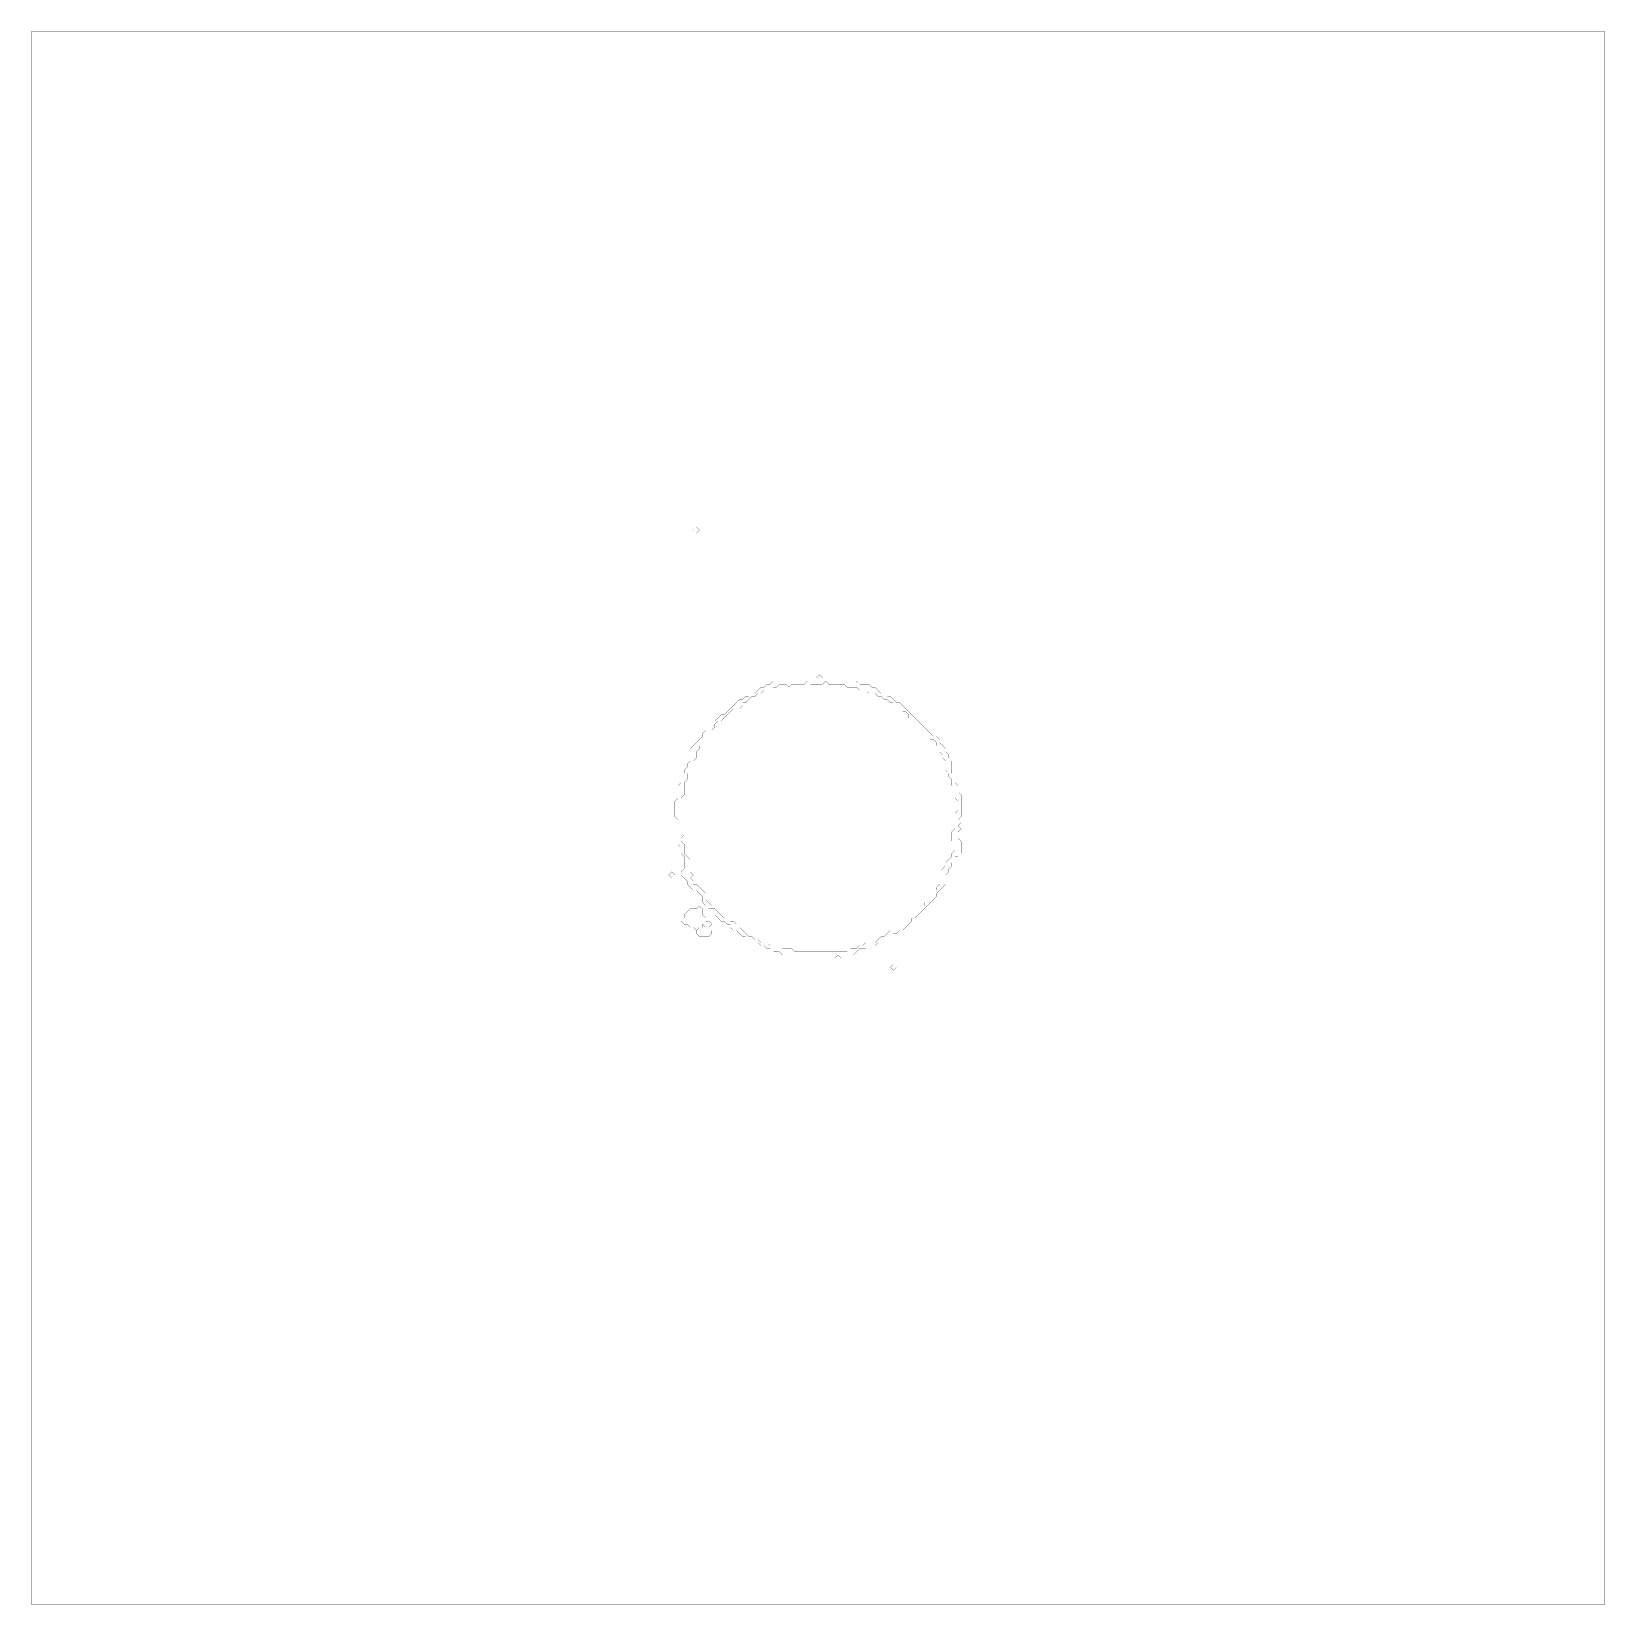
# Model space of a CAD drawing. Header units: metres. Extents: x 0 to 4968, y -4968 to 0.
import ezdxf

# ---------------------------------------------------------------- set-up
doc = ezdxf.new("R2010")
doc.units = ezdxf.units.M
doc.layers.add('conductor', color=1, linetype='Continuous')
doc.layers.add('substrate', color=5, linetype='Continuous')

msp = doc.modelspace()

# ---------------------------------------------------------------- linework, layer by layer
at = {"layer": 'conductor', "const_width": 0.5}
for points in [[(2449.6, -2051.1), (2439.9, -2060.8), (2430.2, -2060.8), (2420.5, -2060.8), (2410.7, -2060.8), (2401, -2060.8), (2391.3, -2070.5), (2381.6, -2060.8), (2371.9, -2060.8), (2362.1, -2060.8), (2352.4, -2070.5), (2342.7, -2070.5), (2333, -2080.2), (2323.2, -2080.2), (2313.5, -2080.2), (2303.8, -2090), (2294.1, -2090), (2284.4, -2099.7), (2274.6, -2099.7), (2264.9, -2109.4), (2255.2, -2119.1), (2245.5, -2119.1), (2245.5, -2128.8), (2235.8, -2138.6), (2226, -2138.6), (2216.3, -2138.6), (2206.6, -2148.3), (2196.9, -2158), (2187.2, -2167.7), (2177.4, -2177.4), (2167.7, -2177.4), (2158, -2187.2), (2158, -2196.9), (2148.3, -2206.6), (2138.6, -2206.6), (2138.6, -2216.3), (2138.6, -2226), (2128.8, -2235.8), (2119.1, -2245.5), (2109.4, -2255.2), (2109.4, -2264.9), (2099.7, -2274.6), (2099.7, -2284.4), (2099.7, -2294.1), (2090, -2303.8), (2090, -2313.5), (2080.2, -2323.2), (2080.2, -2333), (2070.5, -2342.7), (2070.5, -2352.4), (2070.5, -2362.1), (2060.8, -2371.9), (2060.8, -2381.6), (2060.8, -2391.3), (2060.8, -2401), (2060.8, -2410.7), (2051.1, -2420.5), (2051.1, -2430.2), (2051.1, -2439.9), (2051.1, -2449.6), (2051.1, -2459.3), (2051.1, -2469.1), (2051.1, -2478.8), (2051.1, -2488.5), (2051.1, -2498.2), (2051.1, -2507.9), (2051.1, -2517.7), (2051.1, -2527.4), (2060.8, -2537.1), (2051.1, -2546.8), (2051.1, -2556.5), (2060.8, -2566.3), (2060.8, -2576), (2060.8, -2585.7), (2060.8, -2595.4), (2070.5, -2605.1), (2080.2, -2614.9), (2080.2, -2624.6), (2080.2, -2634.3), (2080.2, -2644), (2080.2, -2653.8), (2090, -2663.5), (2080.2, -2673.2), (2090, -2682.9), (2090, -2692.6), (2099.7, -2692.6), (2109.4, -2702.4), (2119.1, -2712.1), (2128.8, -2721.8), (2128.8, -2731.5), (2128.8, -2741.2), (2138.6, -2751), (2148.3, -2760.7), (2138.6, -2770.4), (2148.3, -2770.4), (2158, -2770.4), (2167.7, -2780.1), (2177.4, -2789.8), (2187.2, -2799.6), (2196.9, -2799.6), (2206.6, -2809.3), (2216.3, -2809.3), (2226, -2819), (2226, -2828.7), (2235.8, -2828.7), (2245.5, -2838.4), (2255.2, -2848.2), (2264.9, -2857.9), (2274.6, -2857.9), (2284.4, -2867.6), (2294.1, -2867.6), (2303.8, -2877.3), (2313.5, -2877.3), (2323.2, -2877.3), (2333, -2887), (2342.7, -2887), (2352.4, -2887), (2362.1, -2887), (2371.9, -2896.8), (2381.6, -2896.8), (2391.3, -2896.8), (2401, -2896.8), (2410.7, -2906.5), (2420.5, -2906.5), (2430.2, -2906.5), (2439.9, -2906.5), (2449.6, -2906.5), (2459.3, -2906.5), (2469.1, -2906.5), (2478.8, -2906.5), (2488.5, -2906.5), (2498.2, -2906.5), (2507.9, -2906.5), (2517.7, -2906.5), (2527.4, -2906.5), (2537.1, -2906.5), (2546.8, -2906.5), (2556.5, -2906.5), (2566.3, -2906.5), (2576, -2906.5), (2585.7, -2896.8), (2595.4, -2896.8), (2605.1, -2896.8), (2614.9, -2887), (2624.6, -2887), (2634.3, -2877.3), (2644, -2877.3), (2653.8, -2877.3), (2663.5, -2877.3), (2673.2, -2867.6), (2682.9, -2857.9), (2692.6, -2857.9), (2702.4, -2848.2), (2712.1, -2838.4), (2721.8, -2838.4), (2731.5, -2838.4), (2741.2, -2828.7), (2751, -2819), (2760.7, -2809.3), (2770.4, -2799.6), (2780.1, -2789.8), (2789.8, -2780.1), (2799.6, -2770.4), (2809.3, -2760.7), (2819, -2760.7), (2819, -2751), (2828.7, -2741.2), (2838.4, -2731.5), (2848.2, -2721.8), (2857.9, -2712.1), (2857.9, -2702.4), (2867.6, -2692.6), (2867.6, -2682.9), (2867.6, -2673.2), (2867.6, -2663.5), (2867.6, -2653.8), (2877.3, -2644), (2887, -2634.3), (2887, -2624.6), (2896.8, -2614.9), (2906.5, -2605.1), (2906.5, -2595.4), (2916.2, -2585.7), (2916.2, -2576), (2916.2, -2566.3), (2906.5, -2556.5), (2906.5, -2546.8), (2906.5, -2537.1), (2906.5, -2527.4), (2916.2, -2517.7), (2916.2, -2507.9), (2916.2, -2498.2), (2916.2, -2488.5), (2916.2, -2478.8), (2916.2, -2469.1), (2925.9, -2459.3), (2925.9, -2449.6), (2925.9, -2439.9), (2925.9, -2430.2), (2916.2, -2420.5), (2916.2, -2410.7), (2916.2, -2401), (2916.2, -2391.3), (2906.5, -2381.6), (2906.5, -2371.9), (2906.5, -2362.1), (2896.8, -2352.4), (2896.8, -2342.7), (2887, -2333), (2887, -2323.2), (2887, -2313.5), (2887, -2303.8), (2877.3, -2294.1), (2877.3, -2284.4), (2867.6, -2274.6), (2867.6, -2264.9), (2857.9, -2255.2), (2857.9, -2245.5), (2848.2, -2235.8), (2838.4, -2235.8), (2828.7, -2226), (2819, -2216.3), (2809.3, -2206.6), (2799.6, -2196.9), (2789.8, -2187.2), (2780.1, -2177.4), (2770.4, -2167.7), (2770.4, -2158), (2760.7, -2148.3), (2751, -2148.3), (2741.2, -2138.6), (2731.5, -2128.8), (2721.8, -2119.1), (2712.1, -2119.1), (2702.4, -2109.4), (2692.6, -2109.4), (2682.9, -2099.7), (2673.2, -2099.7), (2663.5, -2090), (2653.8, -2090), (2644, -2090), (2634.3, -2080.2), (2624.6, -2080.2), (2614.9, -2080.2), (2605.1, -2070.5), (2595.4, -2070.5), (2585.7, -2070.5), (2576, -2070.5), (2566.3, -2060.8), (2556.5, -2060.8), (2546.8, -2060.8), (2537.1, -2060.8), (2527.4, -2060.8), (2517.7, -2060.8), (2507.9, -2051.1), (2498.2, -2060.8), (2488.5, -2060.8), (2478.8, -2060.8), (2469.1, -2060.8), (2459.3, -2060.8)], [(2080.2, -2799.6)], [(2099.7, -2799.6)], [(2119.1, -2819), (2119.1, -2828.7), (2128.8, -2828.7)]]:
    msp.add_lwpolyline(points, close=True, dxfattribs=at)
at = {"layer": 'substrate', "const_width": 0.5}
for points in [[(0, 0), (0, -9.7), (0, -19.4), (0, -29.2), (0, -38.9), (0, -48.6), (0, -58.3), (0, -68), (0, -77.8), (0, -87.5), (0, -97.2), (0, -106.9), (0, -116.6), (0, -126.4), (0, -136.1), (0, -145.8), (0, -155.5), (0, -165.3), (0, -175), (0, -184.7), (0, -194.4), (0, -204.1), (0, -213.9), (0, -223.6), (0, -233.3), (0, -243), (0, -252.7), (0, -262.5), (0, -272.2), (0, -281.9), (0, -291.6), (0, -301.3), (0, -311.1), (0, -320.8), (0, -330.5), (0, -340.2), (0, -349.9), (0, -359.7), (0, -369.4), (0, -379.1), (0, -388.8), (0, -398.5), (0, -408.3), (0, -418), (0, -427.7), (0, -437.4), (0, -447.2), (0, -456.9), (0, -466.6), (0, -476.3), (0, -486), (0, -495.8), (0, -505.5), (0, -515.2), (0, -524.9), (0, -534.6), (0, -544.4), (0, -554.1), (0, -563.8), (0, -573.5), (0, -583.2), (0, -593), (0, -602.7), (0, -612.4), (0, -622.1), (0, -631.8), (0, -641.6), (0, -651.3), (0, -661), (0, -670.7), (0, -680.4), (0, -690.2), (0, -699.9), (0, -709.6), (0, -719.3), (0, -729.1), (0, -738.8), (0, -748.5), (0, -758.2), (0, -767.9), (0, -777.7), (0, -787.4), (0, -797.1), (0, -806.8), (0, -816.5), (0, -826.3), (0, -836), (0, -845.7), (0, -855.4), (0, -865.1), (0, -874.9), (0, -884.6), (0, -894.3), (0, -904), (0, -913.7), (0, -923.5), (0, -933.2), (0, -942.9), (0, -952.6), (0, -962.3), (0, -972.1), (0, -981.8), (0, -991.5), (0, -1001.2), (0, -1011), (0, -1020.7), (0, -1030.4), (0, -1040.1), (0, -1049.8), (0, -1059.6), (0, -1069.3), (0, -1079), (0, -1088.7), (0, -1098.4), (0, -1108.2), (0, -1117.9), (0, -1127.6), (0, -1137.3), (0, -1147), (0, -1156.8), (0, -1166.5), (0, -1176.2), (0, -1185.9), (0, -1195.6), (0, -1205.4), (0, -1215.1), (0, -1224.8), (0, -1234.5), (0, -1244.2), (0, -1254), (0, -1263.7), (0, -1273.4), (0, -1283.1), (0, -1292.9), (0, -1302.6), (0, -1312.3), (0, -1322), (0, -1331.7), (0, -1341.5), (0, -1351.2), (0, -1360.9), (0, -1370.6), (0, -1380.3), (0, -1390.1), (0, -1399.8), (0, -1409.5), (0, -1419.2), (0, -1428.9), (0, -1438.7), (0, -1448.4), (0, -1458.1), (0, -1467.8), (0, -1477.5), (0, -1487.3), (0, -1497), (0, -1506.7), (0, -1516.4), (0, -1526.2), (0, -1535.9), (0, -1545.6), (0, -1555.3), (0, -1565), (0, -1574.8), (0, -1584.5), (0, -1594.2), (0, -1603.9), (0, -1613.6), (0, -1623.4), (0, -1633.1), (0, -1642.8), (0, -1652.5), (0, -1662.2), (0, -1672), (0, -1681.7), (0, -1691.4), (0, -1701.1), (0, -1710.8), (0, -1720.6), (0, -1730.3), (0, -1740), (0, -1749.7), (0, -1759.4), (0, -1769.2), (0, -1778.9), (0, -1788.6), (0, -1798.3), (0, -1808.1), (0, -1817.8), (0, -1827.5), (0, -1837.2), (0, -1846.9), (0, -1856.7), (0, -1866.4), (0, -1876.1), (0, -1885.8), (0, -1895.5), (0, -1905.3), (0, -1915), (0, -1924.7), (0, -1934.4), (0, -1944.1), (0, -1953.9), (0, -1963.6), (0, -1973.3), (0, -1983), (0, -1992.7), (0, -2002.5), (0, -2012.2), (0, -2021.9), (0, -2031.6), (0, -2041.3), (0, -2051.1), (0, -2060.8), (0, -2070.5), (0, -2080.2), (0, -2090), (0, -2099.7), (0, -2109.4), (0, -2119.1), (0, -2128.8), (0, -2138.6), (0, -2148.3), (0, -2158), (0, -2167.7), (0, -2177.4), (0, -2187.2), (0, -2196.9), (0, -2206.6), (0, -2216.3), (0, -2226), (0, -2235.8), (0, -2245.5), (0, -2255.2), (0, -2264.9), (0, -2274.6), (0, -2284.4), (0, -2294.1), (0, -2303.8), (0, -2313.5), (0, -2323.2), (0, -2333), (0, -2342.7), (0, -2352.4), (0, -2362.1), (0, -2371.9), (0, -2381.6), (0, -2391.3), (0, -2401), (0, -2410.7), (0, -2420.5), (0, -2430.2), (0, -2439.9), (0, -2449.6), (0, -2459.3), (0, -2469.1), (0, -2478.8), (0, -2488.5), (0, -2498.2), (0, -2507.9), (0, -2517.7), (0, -2527.4), (0, -2537.1), (0, -2546.8), (0, -2556.5), (0, -2566.3), (0, -2576), (0, -2585.7), (0, -2595.4), (0, -2605.1), (0, -2614.9), (0, -2624.6), (0, -2634.3), (0, -2644), (0, -2653.8), (0, -2663.5), (0, -2673.2), (0, -2682.9), (0, -2692.6), (0, -2702.4), (0, -2712.1), (0, -2721.8), (0, -2731.5), (0, -2741.2), (0, -2751), (0, -2760.7), (0, -2770.4), (0, -2780.1), (0, -2789.8), (0, -2799.6), (0, -2809.3), (0, -2819), (0, -2828.7), (0, -2838.4), (0, -2848.2), (0, -2857.9), (0, -2867.6), (0, -2877.3), (0, -2887), (0, -2896.8), (0, -2906.5), (0, -2916.2), (0, -2925.9), (0, -2935.7), (0, -2945.4), (0, -2955.1), (0, -2964.8), (0, -2974.5), (0, -2984.3), (0, -2994), (0, -3003.7), (0, -3013.4), (0, -3023.1), (0, -3032.9), (0, -3042.6), (0, -3052.3), (0, -3062), (0, -3071.7), (0, -3081.5), (0, -3091.2), (0, -3100.9), (0, -3110.6), (0, -3120.3), (0, -3130.1), (0, -3139.8), (0, -3149.5), (0, -3159.2), (0, -3168.9), (0, -3178.7), (0, -3188.4), (0, -3198.1), (0, -3207.8), (0, -3217.6), (0, -3227.3), (0, -3237), (0, -3246.7), (0, -3256.4), (0, -3266.2), (0, -3275.9), (0, -3285.6), (0, -3295.3), (0, -3305), (0, -3314.8), (0, -3324.5), (0, -3334.2), (0, -3343.9), (0, -3353.6), (0, -3363.4), (0, -3373.1), (0, -3382.8), (0, -3392.5), (0, -3402.2), (0, -3412), (0, -3421.7), (0, -3431.4), (0, -3441.1), (0, -3450.8), (0, -3460.6), (0, -3470.3), (0, -3480), (0, -3489.7), (0, -3499.5), (0, -3509.2), (0, -3518.9), (0, -3528.6), (0, -3538.3), (0, -3548.1), (0, -3557.8), (0, -3567.5), (0, -3577.2), (0, -3586.9), (0, -3596.7), (0, -3606.4), (0, -3616.1), (0, -3625.8), (0, -3635.5), (0, -3645.3), (0, -3655), (0, -3664.7), (0, -3674.4), (0, -3684.1), (0, -3693.9), (0, -3703.6), (0, -3713.3), (0, -3723), (0, -3732.8), (0, -3742.5), (0, -3752.2), (0, -3761.9), (0, -3771.6), (0, -3781.4), (0, -3791.1), (0, -3800.8), (0, -3810.5), (0, -3820.2), (0, -3830), (0, -3839.7), (0, -3849.4), (0, -3859.1), (0, -3868.8), (0, -3878.6), (0, -3888.3), (0, -3898), (0, -3907.7), (0, -3917.4), (0, -3927.2), (0, -3936.9), (0, -3946.6), (0, -3956.3), (0, -3966), (0, -3975.8), (0, -3985.5), (0, -3995.2), (0, -4004.9), (0, -4014.7), (0, -4024.4), (0, -4034.1), (0, -4043.8), (0, -4053.5), (0, -4063.3), (0, -4073), (0, -4082.7), (0, -4092.4), (0, -4102.1), (0, -4111.9), (0, -4121.6), (0, -4131.3), (0, -4141), (0, -4150.7), (0, -4160.5), (0, -4170.2), (0, -4179.9), (0, -4189.6), (0, -4199.3), (0, -4209.1), (0, -4218.8), (0, -4228.5), (0, -4238.2), (0, -4247.9), (0, -4257.7), (0, -4267.4), (0, -4277.1), (0, -4286.8), (0, -4296.6), (0, -4306.3), (0, -4316), (0, -4325.7), (0, -4335.4), (0, -4345.2), (0, -4354.9), (0, -4364.6), (0, -4374.3), (0, -4384), (0, -4393.8), (0, -4403.5), (0, -4413.2), (0, -4422.9), (0, -4432.6), (0, -4442.4), (0, -4452.1), (0, -4461.8), (0, -4471.5), (0, -4481.2), (0, -4491), (0, -4500.7), (0, -4510.4), (0, -4520.1), (0, -4529.8), (0, -4539.6), (0, -4549.3), (0, -4559), (0, -4568.7), (0, -4578.5), (0, -4588.2), (0, -4597.9), (0, -4607.6), (0, -4617.3), (0, -4627.1), (0, -4636.8), (0, -4646.5), (0, -4656.2), (0, -4665.9), (0, -4675.7), (0, -4685.4), (0, -4695.1), (0, -4704.8), (0, -4714.5), (0, -4724.3), (0, -4734), (0, -4743.7), (0, -4753.4), (0, -4763.1), (0, -4772.9), (0, -4782.6), (0, -4792.3), (0, -4802), (0, -4811.7), (0, -4821.5), (0, -4831.2), (0, -4840.9), (0, -4850.6), (0, -4860.4), (0, -4870.1), (0, -4879.8), (0, -4889.5), (0, -4899.2), (0, -4909), (0, -4918.7), (0, -4928.4), (0, -4938.1), (0, -4947.8), (0, -4957.6), (0, -4967.3), (9.7, -4967.3), (19.4, -4967.3), (29.2, -4967.3), (38.9, -4967.3), (48.6, -4967.3), (58.3, -4967.3), (68, -4967.3), (77.8, -4967.3), (87.5, -4967.3), (97.2, -4967.3), (106.9, -4967.3), (116.6, -4967.3), (126.4, -4967.3), (136.1, -4967.3), (145.8, -4967.3), (155.5, -4967.3), (165.3, -4967.3), (175, -4967.3), (184.7, -4967.3), (194.4, -4967.3), (204.1, -4967.3), (213.9, -4967.3), (223.6, -4967.3), (233.3, -4967.3), (243, -4967.3), (252.7, -4967.3), (262.5, -4967.3), (272.2, -4967.3), (281.9, -4967.3), (291.6, -4967.3), (301.3, -4967.3), (311.1, -4967.3), (320.8, -4967.3), (330.5, -4967.3), (340.2, -4967.3), (349.9, -4967.3), (359.7, -4967.3), (369.4, -4967.3), (379.1, -4967.3), (388.8, -4967.3), (398.5, -4967.3), (408.3, -4967.3), (418, -4967.3), (427.7, -4967.3), (437.4, -4967.3), (447.2, -4967.3), (456.9, -4967.3), (466.6, -4967.3), (476.3, -4967.3), (486, -4967.3), (495.8, -4967.3), (505.5, -4967.3), (515.2, -4967.3), (524.9, -4967.3), (534.6, -4967.3), (544.4, -4967.3), (554.1, -4967.3), (563.8, -4967.3), (573.5, -4967.3), (583.2, -4967.3), (593, -4967.3), (602.7, -4967.3), (612.4, -4967.3), (622.1, -4967.3), (631.8, -4967.3), (641.6, -4967.3), (651.3, -4967.3), (661, -4967.3), (670.7, -4967.3), (680.4, -4967.3), (690.2, -4967.3), (699.9, -4967.3), (709.6, -4967.3), (719.3, -4967.3), (729.1, -4967.3), (738.8, -4967.3), (748.5, -4967.3), (758.2, -4967.3), (767.9, -4967.3), (777.7, -4967.3), (787.4, -4967.3), (797.1, -4967.3), (806.8, -4967.3), (816.5, -4967.3), (826.3, -4967.3), (836, -4967.3), (845.7, -4967.3), (855.4, -4967.3), (865.1, -4967.3), (874.9, -4967.3), (884.6, -4967.3), (894.3, -4967.3), (904, -4967.3), (913.7, -4967.3), (923.5, -4967.3), (933.2, -4967.3), (942.9, -4967.3), (952.6, -4967.3), (962.3, -4967.3), (972.1, -4967.3), (981.8, -4967.3), (991.5, -4967.3), (1001.2, -4967.3), (1011, -4967.3), (1020.7, -4967.3), (1030.4, -4967.3), (1040.1, -4967.3), (1049.8, -4967.3), (1059.6, -4967.3), (1069.3, -4967.3), (1079, -4967.3), (1088.7, -4967.3), (1098.4, -4967.3), (1108.2, -4967.3), (1117.9, -4967.3), (1127.6, -4967.3), (1137.3, -4967.3), (1147, -4967.3), (1156.8, -4967.3), (1166.5, -4967.3), (1176.2, -4967.3), (1185.9, -4967.3), (1195.6, -4967.3), (1205.4, -4967.3), (1215.1, -4967.3), (1224.8, -4967.3), (1234.5, -4967.3), (1244.2, -4967.3), (1254, -4967.3), (1263.7, -4967.3), (1273.4, -4967.3), (1283.1, -4967.3), (1292.9, -4967.3), (1302.6, -4967.3), (1312.3, -4967.3), (1322, -4967.3), (1331.7, -4967.3), (1341.5, -4967.3), (1351.2, -4967.3), (1360.9, -4967.3), (1370.6, -4967.3), (1380.3, -4967.3), (1390.1, -4967.3), (1399.8, -4967.3), (1409.5, -4967.3), (1419.2, -4967.3), (1428.9, -4967.3), (1438.7, -4967.3), (1448.4, -4967.3), (1458.1, -4967.3), (1467.8, -4967.3), (1477.5, -4967.3), (1487.3, -4967.3), (1497, -4967.3), (1506.7, -4967.3), (1516.4, -4967.3), (1526.2, -4967.3), (1535.9, -4967.3), (1545.6, -4967.3), (1555.3, -4967.3), (1565, -4967.3), (1574.8, -4967.3), (1584.5, -4967.3), (1594.2, -4967.3), (1603.9, -4967.3), (1613.6, -4967.3), (1623.4, -4967.3), (1633.1, -4967.3), (1642.8, -4967.3), (1652.5, -4967.3), (1662.2, -4967.3), (1672, -4967.3), (1681.7, -4967.3), (1691.4, -4967.3), (1701.1, -4967.3), (1710.8, -4967.3), (1720.6, -4967.3), (1730.3, -4967.3), (1740, -4967.3), (1749.7, -4967.3), (1759.4, -4967.3), (1769.2, -4967.3), (1778.9, -4967.3), (1788.6, -4967.3), (1798.3, -4967.3), (1808.1, -4967.3), (1817.8, -4967.3), (1827.5, -4967.3), (1837.2, -4967.3), (1846.9, -4967.3), (1856.7, -4967.3), (1866.4, -4967.3), (1876.1, -4967.3), (1885.8, -4967.3), (1895.5, -4967.3), (1905.3, -4967.3), (1915, -4967.3), (1924.7, -4967.3), (1934.4, -4967.3), (1944.1, -4967.3), (1953.9, -4967.3), (1963.6, -4967.3), (1973.3, -4967.3), (1983, -4967.3), (1992.7, -4967.3), (2002.5, -4967.3), (2012.2, -4967.3), (2021.9, -4967.3), (2031.6, -4967.3), (2041.3, -4967.3), (2051.1, -4967.3), (2060.8, -4967.3), (2070.5, -4967.3), (2080.2, -4967.3), (2090, -4967.3), (2099.7, -4967.3), (2109.4, -4967.3), (2119.1, -4967.3), (2128.8, -4967.3), (2138.6, -4967.3), (2148.3, -4967.3), (2158, -4967.3), (2167.7, -4967.3), (2177.4, -4967.3), (2187.2, -4967.3), (2196.9, -4967.3), (2206.6, -4967.3), (2216.3, -4967.3), (2226, -4967.3), (2235.8, -4967.3), (2245.5, -4967.3), (2255.2, -4967.3), (2264.9, -4967.3), (2274.6, -4967.3), (2284.4, -4967.3), (2294.1, -4967.3), (2303.8, -4967.3), (2313.5, -4967.3), (2323.2, -4967.3), (2333, -4967.3), (2342.7, -4967.3), (2352.4, -4967.3), (2362.1, -4967.3), (2371.9, -4967.3), (2381.6, -4967.3), (2391.3, -4967.3), (2401, -4967.3), (2410.7, -4967.3), (2420.5, -4967.3), (2430.2, -4967.3), (2439.9, -4967.3), (2449.6, -4967.3), (2459.3, -4967.3), (2469.1, -4967.3), (2478.8, -4967.3), (2488.5, -4967.3), (2498.2, -4967.3), (2507.9, -4967.3), (2517.7, -4967.3), (2527.4, -4967.3), (2537.1, -4967.3), (2546.8, -4967.3), (2556.5, -4967.3), (2566.3, -4967.3), (2576, -4967.3), (2585.7, -4967.3), (2595.4, -4967.3), (2605.1, -4967.3), (2614.9, -4967.3), (2624.6, -4967.3), (2634.3, -4967.3), (2644, -4967.3), (2653.8, -4967.3), (2663.5, -4967.3), (2673.2, -4967.3), (2682.9, -4967.3), (2692.6, -4967.3), (2702.4, -4967.3), (2712.1, -4967.3), (2721.8, -4967.3), (2731.5, -4967.3), (2741.2, -4967.3), (2751, -4967.3), (2760.7, -4967.3), (2770.4, -4967.3), (2780.1, -4967.3), (2789.8, -4967.3), (2799.6, -4967.3), (2809.3, -4967.3), (2819, -4967.3), (2828.7, -4967.3), (2838.4, -4967.3), (2848.2, -4967.3), (2857.9, -4967.3), (2867.6, -4967.3), (2877.3, -4967.3), (2887, -4967.3), (2896.8, -4967.3), (2906.5, -4967.3), (2916.2, -4967.3), (2925.9, -4967.3), (2935.7, -4967.3), (2945.4, -4967.3), (2955.1, -4967.3), (2964.8, -4967.3), (2974.5, -4967.3), (2984.3, -4967.3), (2994, -4967.3), (3003.7, -4967.3), (3013.4, -4967.3), (3023.1, -4967.3), (3032.9, -4967.3), (3042.6, -4967.3), (3052.3, -4967.3), (3062, -4967.3), (3071.7, -4967.3), (3081.5, -4967.3), (3091.2, -4967.3), (3100.9, -4967.3), (3110.6, -4967.3), (3120.3, -4967.3), (3130.1, -4967.3), (3139.8, -4967.3), (3149.5, -4967.3), (3159.2, -4967.3), (3168.9, -4967.3), (3178.7, -4967.3), (3188.4, -4967.3), (3198.1, -4967.3), (3207.8, -4967.3), (3217.6, -4967.3), (3227.3, -4967.3), (3237, -4967.3), (3246.7, -4967.3), (3256.4, -4967.3), (3266.2, -4967.3), (3275.9, -4967.3), (3285.6, -4967.3), (3295.3, -4967.3), (3305, -4967.3), (3314.8, -4967.3), (3324.5, -4967.3), (3334.2, -4967.3), (3343.9, -4967.3), (3353.6, -4967.3), (3363.4, -4967.3), (3373.1, -4967.3), (3382.8, -4967.3), (3392.5, -4967.3), (3402.2, -4967.3), (3412, -4967.3), (3421.7, -4967.3), (3431.4, -4967.3), (3441.1, -4967.3), (3450.8, -4967.3), (3460.6, -4967.3), (3470.3, -4967.3), (3480, -4967.3), (3489.7, -4967.3), (3499.5, -4967.3), (3509.2, -4967.3), (3518.9, -4967.3), (3528.6, -4967.3), (3538.3, -4967.3), (3548.1, -4967.3), (3557.8, -4967.3), (3567.5, -4967.3), (3577.2, -4967.3), (3586.9, -4967.3), (3596.7, -4967.3), (3606.4, -4967.3), (3616.1, -4967.3), (3625.8, -4967.3), (3635.5, -4967.3), (3645.3, -4967.3), (3655, -4967.3), (3664.7, -4967.3), (3674.4, -4967.3), (3684.1, -4967.3), (3693.9, -4967.3), (3703.6, -4967.3), (3713.3, -4967.3), (3723, -4967.3), (3732.8, -4967.3), (3742.5, -4967.3), (3752.2, -4967.3), (3761.9, -4967.3), (3771.6, -4967.3), (3781.4, -4967.3), (3791.1, -4967.3), (3800.8, -4967.3), (3810.5, -4967.3), (3820.2, -4967.3), (3830, -4967.3), (3839.7, -4967.3), (3849.4, -4967.3), (3859.1, -4967.3), (3868.8, -4967.3), (3878.6, -4967.3), (3888.3, -4967.3), (3898, -4967.3), (3907.7, -4967.3), (3917.4, -4967.3), (3927.2, -4967.3), (3936.9, -4967.3), (3946.6, -4967.3), (3956.3, -4967.3), (3966, -4967.3), (3975.8, -4967.3), (3985.5, -4967.3), (3995.2, -4967.3), (4004.9, -4967.3), (4014.7, -4967.3), (4024.4, -4967.3), (4034.1, -4967.3), (4043.8, -4967.3), (4053.5, -4967.3), (4063.3, -4967.3), (4073, -4967.3), (4082.7, -4967.3), (4092.4, -4967.3), (4102.1, -4967.3), (4111.9, -4967.3), (4121.6, -4967.3), (4131.3, -4967.3), (4141, -4967.3), (4150.7, -4967.3), (4160.5, -4967.3), (4170.2, -4967.3), (4179.9, -4967.3), (4189.6, -4967.3), (4199.3, -4967.3), (4209.1, -4967.3), (4218.8, -4967.3), (4228.5, -4967.3), (4238.2, -4967.3), (4247.9, -4967.3), (4257.7, -4967.3), (4267.4, -4967.3), (4277.1, -4967.3), (4286.8, -4967.3), (4296.6, -4967.3), (4306.3, -4967.3), (4316, -4967.3), (4325.7, -4967.3), (4335.4, -4967.3), (4345.2, -4967.3), (4354.9, -4967.3), (4364.6, -4967.3), (4374.3, -4967.3), (4384, -4967.3), (4393.8, -4967.3), (4403.5, -4967.3), (4413.2, -4967.3), (4422.9, -4967.3), (4432.6, -4967.3), (4442.4, -4967.3), (4452.1, -4967.3), (4461.8, -4967.3), (4471.5, -4967.3), (4481.2, -4967.3), (4491, -4967.3), (4500.7, -4967.3), (4510.4, -4967.3), (4520.1, -4967.3), (4529.8, -4967.3), (4539.6, -4967.3), (4549.3, -4967.3), (4559, -4967.3), (4568.7, -4967.3), (4578.5, -4967.3), (4588.2, -4967.3), (4597.9, -4967.3), (4607.6, -4967.3), (4617.3, -4967.3), (4627.1, -4967.3), (4636.8, -4967.3), (4646.5, -4967.3), (4656.2, -4967.3), (4665.9, -4967.3), (4675.7, -4967.3), (4685.4, -4967.3), (4695.1, -4967.3), (4704.8, -4967.3), (4714.5, -4967.3), (4724.3, -4967.3), (4734, -4967.3), (4743.7, -4967.3), (4753.4, -4967.3), (4763.1, -4967.3), (4772.9, -4967.3), (4782.6, -4967.3), (4792.3, -4967.3), (4802, -4967.3), (4811.7, -4967.3), (4821.5, -4967.3), (4831.2, -4967.3), (4840.9, -4967.3), (4850.6, -4967.3), (4860.4, -4967.3), (4870.1, -4967.3), (4879.8, -4967.3), (4889.5, -4967.3), (4899.2, -4967.3), (4909, -4967.3), (4918.7, -4967.3), (4928.4, -4967.3), (4938.1, -4967.3), (4947.8, -4967.3), (4957.6, -4967.3), (4967.3, -4967.3), (4967.3, -4957.6), (4967.3, -4947.8), (4967.3, -4938.1), (4967.3, -4928.4), (4967.3, -4918.7), (4967.3, -4909), (4967.3, -4899.2), (4967.3, -4889.5), (4967.3, -4879.8), (4967.3, -4870.1), (4967.3, -4860.4), (4967.3, -4850.6), (4967.3, -4840.9), (4967.3, -4831.2), (4967.3, -4821.5), (4967.3, -4811.7), (4967.3, -4802), (4967.3, -4792.3), (4967.3, -4782.6), (4967.3, -4772.9), (4967.3, -4763.1), (4967.3, -4753.4), (4967.3, -4743.7), (4967.3, -4734), (4967.3, -4724.3), (4967.3, -4714.5), (4967.3, -4704.8), (4967.3, -4695.1), (4967.3, -4685.4), (4967.3, -4675.7), (4967.3, -4665.9), (4967.3, -4656.2), (4967.3, -4646.5), (4967.3, -4636.8), (4967.3, -4627.1), (4967.3, -4617.3), (4967.3, -4607.6), (4967.3, -4597.9), (4967.3, -4588.2), (4967.3, -4578.5), (4967.3, -4568.7), (4967.3, -4559), (4967.3, -4549.3), (4967.3, -4539.6), (4967.3, -4529.8), (4967.3, -4520.1), (4967.3, -4510.4), (4967.3, -4500.7), (4967.3, -4491), (4967.3, -4481.2), (4967.3, -4471.5), (4967.3, -4461.8), (4967.3, -4452.1), (4967.3, -4442.4), (4967.3, -4432.6), (4967.3, -4422.9), (4967.3, -4413.2), (4967.3, -4403.5), (4967.3, -4393.8), (4967.3, -4384), (4967.3, -4374.3), (4967.3, -4364.6), (4967.3, -4354.9), (4967.3, -4345.2), (4967.3, -4335.4), (4967.3, -4325.7), (4967.3, -4316), (4967.3, -4306.3), (4967.3, -4296.6), (4967.3, -4286.8), (4967.3, -4277.1), (4967.3, -4267.4), (4967.3, -4257.7), (4967.3, -4247.9), (4967.3, -4238.2), (4967.3, -4228.5), (4967.3, -4218.8), (4967.3, -4209.1), (4967.3, -4199.3), (4967.3, -4189.6), (4967.3, -4179.9), (4967.3, -4170.2), (4967.3, -4160.5), (4967.3, -4150.7), (4967.3, -4141), (4967.3, -4131.3), (4967.3, -4121.6), (4967.3, -4111.9), (4967.3, -4102.1), (4967.3, -4092.4), (4967.3, -4082.7), (4967.3, -4073), (4967.3, -4063.3), (4967.3, -4053.5), (4967.3, -4043.8), (4967.3, -4034.1), (4967.3, -4024.4), (4967.3, -4014.7), (4967.3, -4004.9), (4967.3, -3995.2), (4967.3, -3985.5), (4967.3, -3975.8), (4967.3, -3966), (4967.3, -3956.3), (4967.3, -3946.6), (4967.3, -3936.9), (4967.3, -3927.2), (4967.3, -3917.4), (4967.3, -3907.7), (4967.3, -3898), (4967.3, -3888.3), (4967.3, -3878.6), (4967.3, -3868.8), (4967.3, -3859.1), (4967.3, -3849.4), (4967.3, -3839.7), (4967.3, -3830), (4967.3, -3820.2), (4967.3, -3810.5), (4967.3, -3800.8), (4967.3, -3791.1), (4967.3, -3781.4), (4967.3, -3771.6), (4967.3, -3761.9), (4967.3, -3752.2), (4967.3, -3742.5), (4967.3, -3732.8), (4967.3, -3723), (4967.3, -3713.3), (4967.3, -3703.6), (4967.3, -3693.9), (4967.3, -3684.1), (4967.3, -3674.4), (4967.3, -3664.7), (4967.3, -3655), (4967.3, -3645.3), (4967.3, -3635.5), (4967.3, -3625.8), (4967.3, -3616.1), (4967.3, -3606.4), (4967.3, -3596.7), (4967.3, -3586.9), (4967.3, -3577.2), (4967.3, -3567.5), (4967.3, -3557.8), (4967.3, -3548.1), (4967.3, -3538.3), (4967.3, -3528.6), (4967.3, -3518.9), (4967.3, -3509.2), (4967.3, -3499.5), (4967.3, -3489.7), (4967.3, -3480), (4967.3, -3470.3), (4967.3, -3460.6), (4967.3, -3450.8), (4967.3, -3441.1), (4967.3, -3431.4), (4967.3, -3421.7), (4967.3, -3412), (4967.3, -3402.2), (4967.3, -3392.5), (4967.3, -3382.8), (4967.3, -3373.1), (4967.3, -3363.4), (4967.3, -3353.6), (4967.3, -3343.9), (4967.3, -3334.2), (4967.3, -3324.5), (4967.3, -3314.8), (4967.3, -3305), (4967.3, -3295.3), (4967.3, -3285.6), (4967.3, -3275.9), (4967.3, -3266.2), (4967.3, -3256.4), (4967.3, -3246.7), (4967.3, -3237), (4967.3, -3227.3), (4967.3, -3217.6), (4967.3, -3207.8), (4967.3, -3198.1), (4967.3, -3188.4), (4967.3, -3178.7), (4967.3, -3168.9), (4967.3, -3159.2), (4967.3, -3149.5), (4967.3, -3139.8), (4967.3, -3130.1), (4967.3, -3120.3), (4967.3, -3110.6), (4967.3, -3100.9), (4967.3, -3091.2), (4967.3, -3081.5), (4967.3, -3071.7), (4967.3, -3062), (4967.3, -3052.3), (4967.3, -3042.6), (4967.3, -3032.9), (4967.3, -3023.1), (4967.3, -3013.4), (4967.3, -3003.7), (4967.3, -2994), (4967.3, -2984.3), (4967.3, -2974.5), (4967.3, -2964.8), (4967.3, -2955.1), (4967.3, -2945.4), (4967.3, -2935.7), (4967.3, -2925.9), (4967.3, -2916.2), (4967.3, -2906.5), (4967.3, -2896.8), (4967.3, -2887), (4967.3, -2877.3), (4967.3, -2867.6), (4967.3, -2857.9), (4967.3, -2848.2), (4967.3, -2838.4), (4967.3, -2828.7), (4967.3, -2819), (4967.3, -2809.3), (4967.3, -2799.6), (4967.3, -2789.8), (4967.3, -2780.1), (4967.3, -2770.4), (4967.3, -2760.7), (4967.3, -2751), (4967.3, -2741.2), (4967.3, -2731.5), (4967.3, -2721.8), (4967.3, -2712.1), (4967.3, -2702.4), (4967.3, -2692.6), (4967.3, -2682.9), (4967.3, -2673.2), (4967.3, -2663.5), (4967.3, -2653.8), (4967.3, -2644), (4967.3, -2634.3), (4967.3, -2624.6), (4967.3, -2614.9), (4967.3, -2605.1), (4967.3, -2595.4), (4967.3, -2585.7), (4967.3, -2576), (4967.3, -2566.3), (4967.3, -2556.5), (4967.3, -2546.8), (4967.3, -2537.1), (4967.3, -2527.4), (4967.3, -2517.7), (4967.3, -2507.9), (4967.3, -2498.2), (4967.3, -2488.5), (4967.3, -2478.8), (4967.3, -2469.1), (4967.3, -2459.3), (4967.3, -2449.6), (4967.3, -2439.9), (4967.3, -2430.2), (4967.3, -2420.5), (4967.3, -2410.7), (4967.3, -2401), (4967.3, -2391.3), (4967.3, -2381.6), (4967.3, -2371.9), (4967.3, -2362.1), (4967.3, -2352.4), (4967.3, -2342.7), (4967.3, -2333), (4967.3, -2323.2), (4967.3, -2313.5), (4967.3, -2303.8), (4967.3, -2294.1), (4967.3, -2284.4), (4967.3, -2274.6), (4967.3, -2264.9), (4967.3, -2255.2), (4967.3, -2245.5), (4967.3, -2235.8), (4967.3, -2226), (4967.3, -2216.3), (4967.3, -2206.6), (4967.3, -2196.9), (4967.3, -2187.2), (4967.3, -2177.4), (4967.3, -2167.7), (4967.3, -2158), (4967.3, -2148.3), (4967.3, -2138.6), (4967.3, -2128.8), (4967.3, -2119.1), (4967.3, -2109.4), (4967.3, -2099.7), (4967.3, -2090), (4967.3, -2080.2), (4967.3, -2070.5), (4967.3, -2060.8), (4967.3, -2051.1), (4967.3, -2041.3), (4967.3, -2031.6), (4967.3, -2021.9), (4967.3, -2012.2), (4967.3, -2002.5), (4967.3, -1992.7), (4967.3, -1983), (4967.3, -1973.3), (4967.3, -1963.6), (4967.3, -1953.9), (4967.3, -1944.1), (4967.3, -1934.4), (4967.3, -1924.7), (4967.3, -1915), (4967.3, -1905.3), (4967.3, -1895.5), (4967.3, -1885.8), (4967.3, -1876.1), (4967.3, -1866.4), (4967.3, -1856.7), (4967.3, -1846.9), (4967.3, -1837.2), (4967.3, -1827.5), (4967.3, -1817.8), (4967.3, -1808.1), (4967.3, -1798.3), (4967.3, -1788.6), (4967.3, -1778.9), (4967.3, -1769.2), (4967.3, -1759.4), (4967.3, -1749.7), (4967.3, -1740), (4967.3, -1730.3), (4967.3, -1720.6), (4967.3, -1710.8), (4967.3, -1701.1), (4967.3, -1691.4), (4967.3, -1681.7), (4967.3, -1672), (4967.3, -1662.2), (4967.3, -1652.5), (4967.3, -1642.8), (4967.3, -1633.1), (4967.3, -1623.4), (4967.3, -1613.6), (4967.3, -1603.9), (4967.3, -1594.2), (4967.3, -1584.5), (4967.3, -1574.8), (4967.3, -1565), (4967.3, -1555.3), (4967.3, -1545.6), (4967.3, -1535.9), (4967.3, -1526.2), (4967.3, -1516.4), (4967.3, -1506.7), (4967.3, -1497), (4967.3, -1487.3), (4967.3, -1477.5), (4967.3, -1467.8), (4967.3, -1458.1), (4967.3, -1448.4), (4967.3, -1438.7), (4967.3, -1428.9), (4967.3, -1419.2), (4967.3, -1409.5), (4967.3, -1399.8), (4967.3, -1390.1), (4967.3, -1380.3), (4967.3, -1370.6), (4967.3, -1360.9), (4967.3, -1351.2), (4967.3, -1341.5), (4967.3, -1331.7), (4967.3, -1322), (4967.3, -1312.3), (4967.3, -1302.6), (4967.3, -1292.9), (4967.3, -1283.1), (4967.3, -1273.4), (4967.3, -1263.7), (4967.3, -1254), (4967.3, -1244.2), (4967.3, -1234.5), (4967.3, -1224.8), (4967.3, -1215.1), (4967.3, -1205.4), (4967.3, -1195.6), (4967.3, -1185.9), (4967.3, -1176.2), (4967.3, -1166.5), (4967.3, -1156.8), (4967.3, -1147), (4967.3, -1137.3), (4967.3, -1127.6), (4967.3, -1117.9), (4967.3, -1108.2), (4967.3, -1098.4), (4967.3, -1088.7), (4967.3, -1079), (4967.3, -1069.3), (4967.3, -1059.6), (4967.3, -1049.8), (4967.3, -1040.1), (4967.3, -1030.4), (4967.3, -1020.7), (4967.3, -1011), (4967.3, -1001.2), (4967.3, -991.5), (4967.3, -981.8), (4967.3, -972.1), (4967.3, -962.3), (4967.3, -952.6), (4967.3, -942.9), (4967.3, -933.2), (4967.3, -923.5), (4967.3, -913.7), (4967.3, -904), (4967.3, -894.3), (4967.3, -884.6), (4967.3, -874.9), (4967.3, -865.1), (4967.3, -855.4), (4967.3, -845.7), (4967.3, -836), (4967.3, -826.3), (4967.3, -816.5), (4967.3, -806.8), (4967.3, -797.1), (4967.3, -787.4), (4967.3, -777.7), (4967.3, -767.9), (4967.3, -758.2), (4967.3, -748.5), (4967.3, -738.8), (4967.3, -729.1), (4967.3, -719.3), (4967.3, -709.6), (4967.3, -699.9), (4967.3, -690.2), (4967.3, -680.4), (4967.3, -670.7), (4967.3, -661), (4967.3, -651.3), (4967.3, -641.6), (4967.3, -631.8), (4967.3, -622.1), (4967.3, -612.4), (4967.3, -602.7), (4967.3, -593), (4967.3, -583.2), (4967.3, -573.5), (4967.3, -563.8), (4967.3, -554.1), (4967.3, -544.4), (4967.3, -534.6), (4967.3, -524.9), (4967.3, -515.2), (4967.3, -505.5), (4967.3, -495.8), (4967.3, -486), (4967.3, -476.3), (4967.3, -466.6), (4967.3, -456.9), (4967.3, -447.2), (4967.3, -437.4), (4967.3, -427.7), (4967.3, -418), (4967.3, -408.3), (4967.3, -398.5), (4967.3, -388.8), (4967.3, -379.1), (4967.3, -369.4), (4967.3, -359.7), (4967.3, -349.9), (4967.3, -340.2), (4967.3, -330.5), (4967.3, -320.8), (4967.3, -311.1), (4967.3, -301.3), (4967.3, -291.6), (4967.3, -281.9), (4967.3, -272.2), (4967.3, -262.5), (4967.3, -252.7), (4967.3, -243), (4967.3, -233.3), (4967.3, -223.6), (4967.3, -213.9), (4967.3, -204.1), (4967.3, -194.4), (4967.3, -184.7), (4967.3, -175), (4967.3, -165.3), (4967.3, -155.5), (4967.3, -145.8), (4967.3, -136.1), (4967.3, -126.4), (4967.3, -116.6), (4967.3, -106.9), (4967.3, -97.2), (4967.3, -87.5), (4967.3, -77.8), (4967.3, -68), (4967.3, -58.3), (4967.3, -48.6), (4967.3, -38.9), (4967.3, -29.2), (4967.3, -19.4), (4967.3, -9.7), (4967.3, 0), (4957.6, 0), (4947.8, 0), (4938.1, 0), (4928.4, 0), (4918.7, 0), (4909, 0), (4899.2, 0), (4889.5, 0), (4879.8, 0), (4870.1, 0), (4860.4, 0), (4850.6, 0), (4840.9, 0), (4831.2, 0), (4821.5, 0), (4811.7, 0), (4802, 0), (4792.3, 0), (4782.6, 0), (4772.9, 0), (4763.1, 0), (4753.4, 0), (4743.7, 0), (4734, 0), (4724.3, 0), (4714.5, 0), (4704.8, 0), (4695.1, 0), (4685.4, 0), (4675.7, 0), (4665.9, 0), (4656.2, 0), (4646.5, 0), (4636.8, 0), (4627.1, 0), (4617.3, 0), (4607.6, 0), (4597.9, 0), (4588.2, 0), (4578.5, 0), (4568.7, 0), (4559, 0), (4549.3, 0), (4539.6, 0), (4529.8, 0), (4520.1, 0), (4510.4, 0), (4500.7, 0), (4491, 0), (4481.2, 0), (4471.5, 0), (4461.8, 0), (4452.1, 0), (4442.4, 0), (4432.6, 0), (4422.9, 0), (4413.2, 0), (4403.5, 0), (4393.8, 0), (4384, 0), (4374.3, 0), (4364.6, 0), (4354.9, 0), (4345.2, 0), (4335.4, 0), (4325.7, 0), (4316, 0), (4306.3, 0), (4296.6, 0), (4286.8, 0), (4277.1, 0), (4267.4, 0), (4257.7, 0), (4247.9, 0), (4238.2, 0), (4228.5, 0), (4218.8, 0), (4209.1, 0), (4199.3, 0), (4189.6, 0), (4179.9, 0), (4170.2, 0), (4160.5, 0), (4150.7, 0), (4141, 0), (4131.3, 0), (4121.6, 0), (4111.9, 0), (4102.1, 0), (4092.4, 0), (4082.7, 0), (4073, 0), (4063.3, 0), (4053.5, 0), (4043.8, 0), (4034.1, 0), (4024.4, 0), (4014.7, 0), (4004.9, 0), (3995.2, 0), (3985.5, 0), (3975.8, 0), (3966, 0), (3956.3, 0), (3946.6, 0), (3936.9, 0), (3927.2, 0), (3917.4, 0), (3907.7, 0), (3898, 0), (3888.3, 0), (3878.6, 0), (3868.8, 0), (3859.1, 0), (3849.4, 0), (3839.7, 0), (3830, 0), (3820.2, 0), (3810.5, 0), (3800.8, 0), (3791.1, 0), (3781.4, 0), (3771.6, 0), (3761.9, 0), (3752.2, 0), (3742.5, 0), (3732.8, 0), (3723, 0), (3713.3, 0), (3703.6, 0), (3693.9, 0), (3684.1, 0), (3674.4, 0), (3664.7, 0), (3655, 0), (3645.3, 0), (3635.5, 0), (3625.8, 0), (3616.1, 0), (3606.4, 0), (3596.7, 0), (3586.9, 0), (3577.2, 0), (3567.5, 0), (3557.8, 0), (3548.1, 0), (3538.3, 0), (3528.6, 0), (3518.9, 0), (3509.2, 0), (3499.5, 0), (3489.7, 0), (3480, 0), (3470.3, 0), (3460.6, 0), (3450.8, 0), (3441.1, 0), (3431.4, 0), (3421.7, 0), (3412, 0), (3402.2, 0), (3392.5, 0), (3382.8, 0), (3373.1, 0), (3363.4, 0), (3353.6, 0), (3343.9, 0), (3334.2, 0), (3324.5, 0), (3314.8, 0), (3305, 0), (3295.3, 0), (3285.6, 0), (3275.9, 0), (3266.2, 0), (3256.4, 0), (3246.7, 0), (3237, 0), (3227.3, 0), (3217.6, 0), (3207.8, 0), (3198.1, 0), (3188.4, 0), (3178.7, 0), (3168.9, 0), (3159.2, 0), (3149.5, 0), (3139.8, 0), (3130.1, 0), (3120.3, 0), (3110.6, 0), (3100.9, 0), (3091.2, 0), (3081.5, 0), (3071.7, 0), (3062, 0), (3052.3, 0), (3042.6, 0), (3032.9, 0), (3023.1, 0), (3013.4, 0), (3003.7, 0), (2994, 0), (2984.3, 0), (2974.5, 0), (2964.8, 0), (2955.1, 0), (2945.4, 0), (2935.7, 0), (2925.9, 0), (2916.2, 0), (2906.5, 0), (2896.8, 0), (2887, 0), (2877.3, 0), (2867.6, 0), (2857.9, 0), (2848.2, 0), (2838.4, 0), (2828.7, 0), (2819, 0), (2809.3, 0), (2799.6, 0), (2789.8, 0), (2780.1, 0), (2770.4, 0), (2760.7, 0), (2751, 0), (2741.2, 0), (2731.5, 0), (2721.8, 0), (2712.1, 0), (2702.4, 0), (2692.6, 0), (2682.9, 0), (2673.2, 0), (2663.5, 0), (2653.8, 0), (2644, 0), (2634.3, 0), (2624.6, 0), (2614.9, 0), (2605.1, 0), (2595.4, 0), (2585.7, 0), (2576, 0), (2566.3, 0), (2556.5, 0), (2546.8, 0), (2537.1, 0), (2527.4, 0), (2517.7, 0), (2507.9, 0), (2498.2, 0), (2488.5, 0), (2478.8, 0), (2469.1, 0), (2459.3, 0), (2449.6, 0), (2439.9, 0), (2430.2, 0), (2420.5, 0), (2410.7, 0), (2401, 0), (2391.3, 0), (2381.6, 0), (2371.9, 0), (2362.1, 0), (2352.4, 0), (2342.7, 0), (2333, 0), (2323.2, 0), (2313.5, 0), (2303.8, 0), (2294.1, 0), (2284.4, 0), (2274.6, 0), (2264.9, 0), (2255.2, 0), (2245.5, 0), (2235.8, 0), (2226, 0), (2216.3, 0), (2206.6, 0), (2196.9, 0), (2187.2, 0), (2177.4, 0), (2167.7, 0), (2158, 0), (2148.3, 0), (2138.6, 0), (2128.8, 0), (2119.1, 0), (2109.4, 0), (2099.7, 0), (2090, 0), (2080.2, 0), (2070.5, 0), (2060.8, 0), (2051.1, 0), (2041.3, 0), (2031.6, 0), (2021.9, 0), (2012.2, 0), (2002.5, 0), (1992.7, 0), (1983, 0), (1973.3, 0), (1963.6, 0), (1953.9, 0), (1944.1, 0), (1934.4, 0), (1924.7, 0), (1915, 0), (1905.3, 0), (1895.5, 0), (1885.8, 0), (1876.1, 0), (1866.4, 0), (1856.7, 0), (1846.9, 0), (1837.2, 0), (1827.5, 0), (1817.8, 0), (1808.1, 0), (1798.3, 0), (1788.6, 0), (1778.9, 0), (1769.2, 0), (1759.4, 0), (1749.7, 0), (1740, 0), (1730.3, 0), (1720.6, 0), (1710.8, 0), (1701.1, 0), (1691.4, 0), (1681.7, 0), (1672, 0), (1662.2, 0), (1652.5, 0), (1642.8, 0), (1633.1, 0), (1623.4, 0), (1613.6, 0), (1603.9, 0), (1594.2, 0), (1584.5, 0), (1574.8, 0), (1565, 0), (1555.3, 0), (1545.6, 0), (1535.9, 0), (1526.2, 0), (1516.4, 0), (1506.7, 0), (1497, 0), (1487.3, 0), (1477.5, 0), (1467.8, 0), (1458.1, 0), (1448.4, 0), (1438.7, 0), (1428.9, 0), (1419.2, 0), (1409.5, 0), (1399.8, 0), (1390.1, 0), (1380.3, 0), (1370.6, 0), (1360.9, 0), (1351.2, 0), (1341.5, 0), (1331.7, 0), (1322, 0), (1312.3, 0), (1302.6, 0), (1292.9, 0), (1283.1, 0), (1273.4, 0), (1263.7, 0), (1254, 0), (1244.2, 0), (1234.5, 0), (1224.8, 0), (1215.1, 0), (1205.4, 0), (1195.6, 0), (1185.9, 0), (1176.2, 0), (1166.5, 0), (1156.8, 0), (1147, 0), (1137.3, 0), (1127.6, 0), (1117.9, 0), (1108.2, 0), (1098.4, 0), (1088.7, 0), (1079, 0), (1069.3, 0), (1059.6, 0), (1049.8, 0), (1040.1, 0), (1030.4, 0), (1020.7, 0), (1011, 0), (1001.2, 0), (991.5, 0), (981.8, 0), (972.1, 0), (962.3, 0), (952.6, 0), (942.9, 0), (933.2, 0), (923.5, 0), (913.7, 0), (904, 0), (894.3, 0), (884.6, 0), (874.9, 0), (865.1, 0), (855.4, 0), (845.7, 0), (836, 0), (826.3, 0), (816.5, 0), (806.8, 0), (797.1, 0), (787.4, 0), (777.7, 0), (767.9, 0), (758.2, 0), (748.5, 0), (738.8, 0), (729.1, 0), (719.3, 0), (709.6, 0), (699.9, 0), (690.2, 0), (680.4, 0), (670.7, 0), (661, 0), (651.3, 0), (641.6, 0), (631.8, 0), (622.1, 0), (612.4, 0), (602.7, 0), (593, 0), (583.2, 0), (573.5, 0), (563.8, 0), (554.1, 0), (544.4, 0), (534.6, 0), (524.9, 0), (515.2, 0), (505.5, 0), (495.8, 0), (486, 0), (476.3, 0), (466.6, 0), (456.9, 0), (447.2, 0), (437.4, 0), (427.7, 0), (418, 0), (408.3, 0), (398.5, 0), (388.8, 0), (379.1, 0), (369.4, 0), (359.7, 0), (349.9, 0), (340.2, 0), (330.5, 0), (320.8, 0), (311.1, 0), (301.3, 0), (291.6, 0), (281.9, 0), (272.2, 0), (262.5, 0), (252.7, 0), (243, 0), (233.3, 0), (223.6, 0), (213.9, 0), (204.1, 0), (194.4, 0), (184.7, 0), (175, 0), (165.3, 0), (155.5, 0), (145.8, 0), (136.1, 0), (126.4, 0), (116.6, 0), (106.9, 0), (97.2, 0), (87.5, 0), (77.8, 0), (68, 0), (58.3, 0), (48.6, 0), (38.9, 0), (29.2, 0), (19.4, 0), (9.7, 0)], [(2090, -1574.8), (2099.7, -1565), (2109.4, -1574.8), (2099.7, -1584.5)], [(2478.8, -2041.3), (2488.5, -2031.6), (2498.2, -2041.3), (2507.9, -2041.3), (2517.7, -2041.3), (2527.4, -2041.3), (2537.1, -2041.3), (2546.8, -2041.3), (2556.5, -2041.3), (2566.3, -2051.1), (2576, -2051.1), (2585.7, -2051.1), (2595.4, -2051.1), (2605.1, -2051.1), (2614.9, -2060.8), (2624.6, -2060.8), (2634.3, -2060.8), (2644, -2060.8), (2653.8, -2070.5), (2663.5, -2070.5), (2673.2, -2080.2), (2682.9, -2090), (2692.6, -2090), (2702.4, -2099.7), (2712.1, -2099.7), (2721.8, -2109.4), (2731.5, -2119.1), (2741.2, -2119.1), (2751, -2128.8), (2760.7, -2138.6), (2770.4, -2148.3), (2780.1, -2158), (2789.8, -2167.7), (2799.6, -2177.4), (2809.3, -2187.2), (2819, -2196.9), (2828.7, -2206.6), (2838.4, -2216.3), (2848.2, -2226), (2857.9, -2226), (2867.6, -2235.8), (2867.6, -2245.5), (2877.3, -2255.2), (2887, -2264.9), (2887, -2274.6), (2896.8, -2284.4), (2896.8, -2294.1), (2906.5, -2303.8), (2906.5, -2313.5), (2906.5, -2323.2), (2906.5, -2333), (2906.5, -2342.7), (2916.2, -2352.4), (2916.2, -2362.1), (2916.2, -2371.9), (2925.9, -2381.6), (2925.9, -2391.3), (2925.9, -2401), (2935.7, -2410.7), (2935.7, -2420.5), (2935.7, -2430.2), (2935.7, -2439.9), (2935.7, -2449.6), (2935.7, -2459.3), (2935.7, -2469.1), (2935.7, -2478.8), (2925.9, -2488.5), (2935.7, -2498.2), (2925.9, -2507.9), (2935.7, -2517.7), (2925.9, -2527.4), (2925.9, -2537.1), (2925.9, -2546.8), (2935.7, -2556.5), (2935.7, -2566.3), (2935.7, -2576), (2935.7, -2585.7), (2935.7, -2595.4), (2925.9, -2605.1), (2916.2, -2605.1), (2916.2, -2614.9), (2906.5, -2624.6), (2906.5, -2634.3), (2896.8, -2644), (2896.8, -2653.8), (2887, -2663.5), (2887, -2673.2), (2887, -2682.9), (2887, -2692.6), (2877.3, -2702.4), (2867.6, -2712.1), (2857.9, -2721.8), (2857.9, -2731.5), (2848.2, -2741.2), (2838.4, -2751), (2828.7, -2760.7), (2819, -2770.4), (2809.3, -2780.1), (2799.6, -2789.8), (2789.8, -2799.6), (2780.1, -2799.6), (2780.1, -2809.3), (2770.4, -2819), (2760.7, -2828.7), (2751, -2838.4), (2741.2, -2838.4), (2731.5, -2848.2), (2721.8, -2848.2), (2712.1, -2857.9), (2702.4, -2867.6), (2692.6, -2877.3), (2682.9, -2877.3), (2673.2, -2877.3), (2663.5, -2887), (2653.8, -2887), (2644, -2887), (2634.3, -2896.8), (2624.6, -2896.8), (2614.9, -2896.8), (2605.1, -2906.5), (2595.4, -2916.2), (2585.7, -2916.2), (2576, -2916.2), (2566.3, -2925.9), (2556.5, -2925.9), (2546.8, -2916.2), (2537.1, -2925.9), (2527.4, -2925.9), (2517.7, -2925.9), (2507.9, -2925.9), (2498.2, -2925.9), (2488.5, -2925.9), (2478.8, -2925.9), (2469.1, -2925.9), (2459.3, -2925.9), (2449.6, -2925.9), (2439.9, -2916.2), (2430.2, -2916.2), (2420.5, -2916.2), (2410.7, -2916.2), (2401, -2916.2), (2391.3, -2916.2), (2381.6, -2916.2), (2371.9, -2916.2), (2362.1, -2906.5), (2352.4, -2906.5), (2342.7, -2906.5), (2333, -2896.8), (2323.2, -2896.8), (2313.5, -2887), (2303.8, -2887), (2294.1, -2877.3), (2284.4, -2877.3), (2274.6, -2877.3), (2264.9, -2867.6), (2255.2, -2857.9), (2245.5, -2857.9), (2235.8, -2848.2), (2226, -2838.4), (2216.3, -2838.4), (2206.6, -2828.7), (2206.6, -2819), (2196.9, -2819), (2187.2, -2809.3), (2177.4, -2809.3), (2167.7, -2799.6), (2158, -2789.8), (2148.3, -2789.8), (2138.6, -2780.1), (2128.8, -2770.4), (2128.8, -2760.7), (2119.1, -2751), (2119.1, -2741.2), (2119.1, -2731.5), (2109.4, -2721.8), (2099.7, -2712.1), (2090, -2712.1), (2080.2, -2702.4), (2070.5, -2692.6), (2070.5, -2682.9), (2060.8, -2673.2), (2051.1, -2663.5), (2051.1, -2653.8), (2060.8, -2644), (2060.8, -2634.3), (2060.8, -2624.6), (2060.8, -2614.9), (2060.8, -2605.1), (2051.1, -2595.4), (2051.1, -2585.7), (2051.1, -2576), (2041.3, -2566.3), (2041.3, -2556.5), (2041.3, -2546.8), (2041.3, -2537.1), (2041.3, -2527.4), (2041.3, -2517.7), (2041.3, -2507.9), (2041.3, -2498.2), (2041.3, -2488.5), (2031.6, -2478.8), (2031.6, -2469.1), (2031.6, -2459.3), (2031.6, -2449.6), (2031.6, -2439.9), (2031.6, -2430.2), (2041.3, -2420.5), (2041.3, -2410.7), (2041.3, -2401), (2041.3, -2391.3), (2041.3, -2381.6), (2051.1, -2371.9), (2051.1, -2362.1), (2051.1, -2352.4), (2060.8, -2342.7), (2060.8, -2333), (2070.5, -2323.2), (2070.5, -2313.5), (2080.2, -2303.8), (2080.2, -2294.1), (2080.2, -2284.4), (2090, -2274.6), (2080.2, -2264.9), (2090, -2255.2), (2099.7, -2245.5), (2109.4, -2235.8), (2119.1, -2226), (2119.1, -2216.3), (2128.8, -2206.6), (2128.8, -2196.9), (2138.6, -2187.2), (2148.3, -2177.4), (2158, -2177.4), (2167.7, -2167.7), (2177.4, -2158), (2187.2, -2158), (2196.9, -2148.3), (2206.6, -2138.6), (2216.3, -2128.8), (2226, -2119.1), (2235.8, -2109.4), (2245.5, -2109.4), (2255.2, -2099.7), (2264.9, -2099.7), (2274.6, -2090), (2284.4, -2090), (2294.1, -2080.2), (2303.8, -2070.5), (2313.5, -2070.5), (2323.2, -2060.8), (2333, -2060.8), (2342.7, -2051.1), (2352.4, -2051.1), (2362.1, -2051.1), (2371.9, -2041.3), (2381.6, -2041.3), (2391.3, -2041.3), (2401, -2051.1), (2410.7, -2041.3), (2420.5, -2041.3), (2430.2, -2041.3), (2439.9, -2041.3), (2449.6, -2041.3), (2459.3, -2041.3), (2469.1, -2041.3)], [(2012.2, -2663.5), (2021.9, -2653.8), (2031.6, -2663.5), (2021.9, -2673.2)], [(2099.7, -2770.4), (2109.4, -2760.7), (2119.1, -2770.4), (2119.1, -2780.1), (2119.1, -2789.8), (2128.8, -2799.6), (2128.8, -2809.3), (2138.6, -2809.3), (2148.3, -2819), (2138.6, -2828.7), (2148.3, -2838.4), (2148.3, -2848.2), (2138.6, -2857.9), (2128.8, -2857.9), (2119.1, -2857.9), (2109.4, -2857.9), (2099.7, -2848.2), (2099.7, -2838.4), (2109.4, -2828.7), (2099.7, -2838.4), (2090, -2828.7), (2080.2, -2828.7), (2070.5, -2819), (2060.8, -2819), (2051.1, -2809.3), (2060.8, -2799.6), (2060.8, -2789.8), (2070.5, -2780.1), (2080.2, -2770.4), (2090, -2770.4)], [(2712.1, -2955.1), (2721.8, -2945.4), (2731.5, -2955.1), (2721.8, -2964.8)]]:
    msp.add_lwpolyline(points, close=True, dxfattribs=at)

doc.saveas('drawing.dxf')
